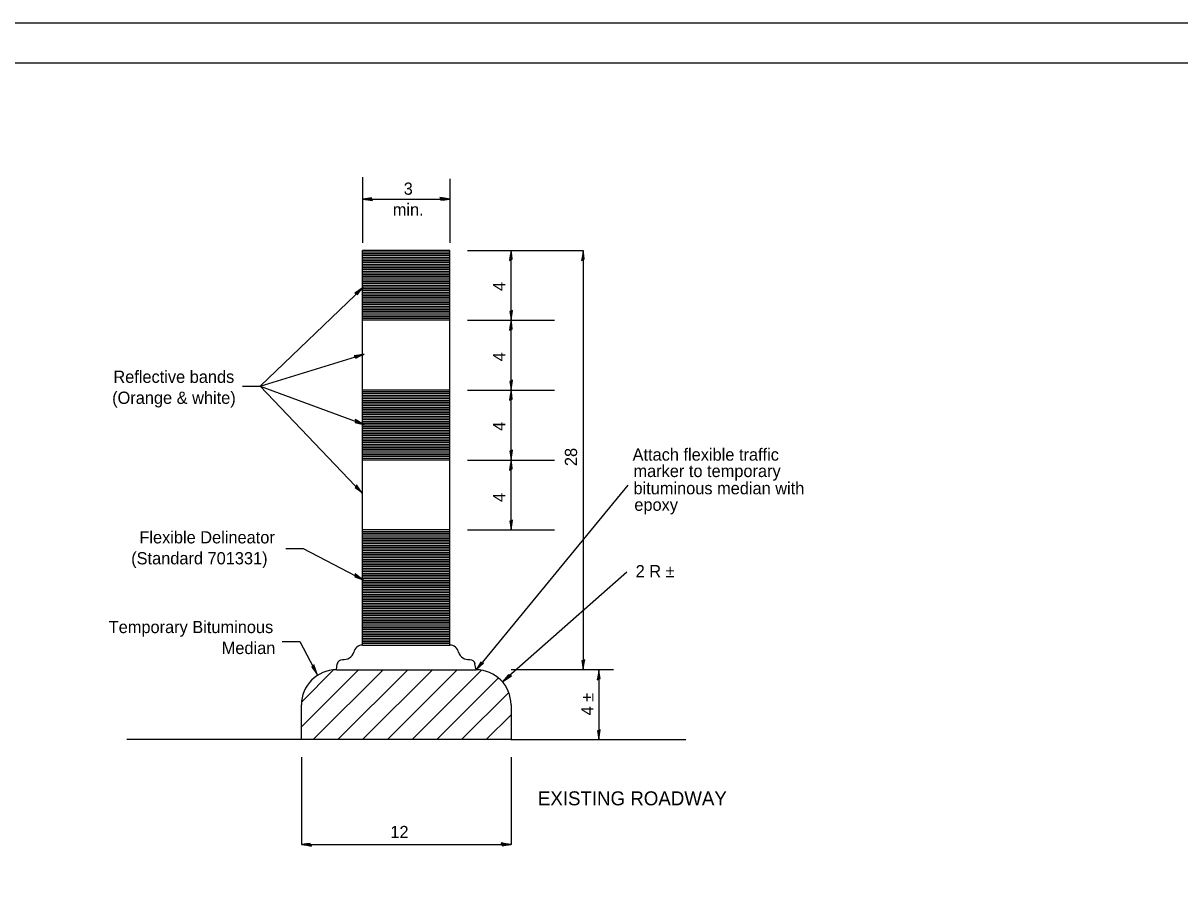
# Model space of a CAD drawing. Extents: x 0 to 2.83, y 0 to 1.83.
# Drawn here: x 0.991 to 2.205, y 0.917 to 1.833 of the extents above; entities that cross this region are included whole.
import ezdxf

# ---------------------------------------------------------------- set-up
doc = ezdxf.new("R2010")
doc.units = 0
for name, color, linetype in [('RD_Pr_Roadway_Dimensions', 7, 'Continuous'), ('RD_Pr_Roadway_Notes', 7, 'Continuous'), ('SH_General_Details', 7, 'Continuous'), ('SH_Printer_Plotting_Border', 7, 'Continuous')]:
    doc.layers.add(name, color=color, linetype=linetype)

msp = doc.modelspace()

# ---------------------------------------------------------------- linework, layer by layer
at = {"layer": 'RD_Pr_Roadway_Dimensions'}
for p, q in [((1.3476, 1.6716), (1.3476, 1.603)), ((1.4391, 1.6699), (1.4391, 1.603)), ((1.3476, 1.6488), (1.4391, 1.6488)), ((1.4575, 1.5949), (1.5789, 1.5949)), ((1.5033, 1.5216), (1.5033, 1.5949)), ((1.5789, 1.5949), (1.5789, 1.1549)), ((1.4575, 1.5216), (1.5491, 1.5216)), ((1.5033, 1.4482), (1.5033, 1.5216)), ((1.4575, 1.4482), (1.5491, 1.4482)), ((1.5033, 1.3749), (1.5033, 1.4482)), ((1.4575, 1.3749), (1.5491, 1.3749)), ((1.5033, 1.3016), (1.5033, 1.3749)), ((1.4575, 1.3016), (1.5491, 1.3016)), ((1.6108, 1.1549), (1.5033, 1.1549)), ((1.5954, 1.1549), (1.5954, 1.0816)), ((1.2833, 1.0632), (1.2833, 0.9716)), ((1.5033, 1.0632), (1.5033, 0.9716)), ((1.2833, 0.9716), (1.5033, 0.9716))]:
    msp.add_line(p, q, dxfattribs=at)
for points in [[(1.3572, 1.6486), (1.3569, 1.6501), (1.3528, 1.6495), (1.3476, 1.6488), (1.3532, 1.648), (1.3581, 1.6472), (1.3572, 1.6486), (1.3568, 1.6496), (1.3511, 1.6488), (1.3573, 1.6477), (1.3564, 1.6489), (1.3538, 1.6487), (1.3563, 1.6484)], [(1.4295, 1.6489), (1.4298, 1.6475), (1.4339, 1.6481), (1.4391, 1.6488), (1.4335, 1.6496), (1.4286, 1.6504), (1.4295, 1.6489), (1.4299, 1.648), (1.4356, 1.6488), (1.4294, 1.6499), (1.4303, 1.6487), (1.4329, 1.6488), (1.4304, 1.6492)], [(1.5031, 1.5852), (1.5046, 1.5856), (1.504, 1.5896), (1.5033, 1.5949), (1.5025, 1.5893), (1.5017, 1.5844), (1.5031, 1.5852), (1.5041, 1.5857), (1.5033, 1.5914), (1.5022, 1.5851), (1.5034, 1.5861), (1.5032, 1.5887), (1.5029, 1.5862)], [(1.5788, 1.5852), (1.5802, 1.5856), (1.5796, 1.5896), (1.5789, 1.5949), (1.5782, 1.5893), (1.5773, 1.5844), (1.5788, 1.5852), (1.5797, 1.5857), (1.5789, 1.5914), (1.5778, 1.5851), (1.5791, 1.5861), (1.5789, 1.5887), (1.5785, 1.5862)], [(1.5034, 1.5312), (1.502, 1.5309), (1.5026, 1.5268), (1.5033, 1.5216), (1.5041, 1.5271), (1.5049, 1.532), (1.5034, 1.5312), (1.5025, 1.5308), (1.5033, 1.5251), (1.5044, 1.5313), (1.5032, 1.5304), (1.5033, 1.5278), (1.5037, 1.5303)], [(1.5031, 1.5119), (1.5046, 1.5122), (1.504, 1.5163), (1.5033, 1.5216), (1.5025, 1.516), (1.5017, 1.5111), (1.5031, 1.5119), (1.5041, 1.5123), (1.5033, 1.518), (1.5022, 1.5118), (1.5034, 1.5127), (1.5032, 1.5153), (1.5029, 1.5128)], [(1.5034, 1.4579), (1.502, 1.4575), (1.5026, 1.4535), (1.5033, 1.4482), (1.5041, 1.4538), (1.5049, 1.4587), (1.5034, 1.4579), (1.5025, 1.4574), (1.5033, 1.4517), (1.5044, 1.458), (1.5032, 1.457), (1.5033, 1.4544), (1.5037, 1.4569)], [(1.5031, 1.4386), (1.5046, 1.4389), (1.504, 1.443), (1.5033, 1.4482), (1.5025, 1.4426), (1.5017, 1.4377), (1.5031, 1.4386), (1.5041, 1.439), (1.5033, 1.4447), (1.5022, 1.4385), (1.5034, 1.4394), (1.5032, 1.442), (1.5029, 1.4395)], [(1.5034, 1.3845), (1.502, 1.3842), (1.5026, 1.3801), (1.5033, 1.3749), (1.5041, 1.3805), (1.5049, 1.3854), (1.5034, 1.3845), (1.5025, 1.3841), (1.5033, 1.3784), (1.5044, 1.3846), (1.5032, 1.3837), (1.5033, 1.3811), (1.5037, 1.3836)], [(1.5031, 1.3652), (1.5046, 1.3656), (1.504, 1.3696), (1.5033, 1.3749), (1.5025, 1.3693), (1.5017, 1.3644), (1.5031, 1.3652), (1.5041, 1.3657), (1.5033, 1.3714), (1.5022, 1.3651), (1.5034, 1.3661), (1.5032, 1.3687), (1.5029, 1.3662)], [(1.5034, 1.3112), (1.502, 1.3109), (1.5026, 1.3068), (1.5033, 1.3016), (1.5041, 1.3071), (1.5049, 1.312), (1.5034, 1.3112), (1.5025, 1.3108), (1.5033, 1.3051), (1.5044, 1.3113), (1.5032, 1.3104), (1.5033, 1.3078), (1.5037, 1.3103)], [(1.5791, 1.1645), (1.5776, 1.1642), (1.5783, 1.1601), (1.5789, 1.1549), (1.5797, 1.1605), (1.5806, 1.1654), (1.5791, 1.1645), (1.5781, 1.1641), (1.5789, 1.1584), (1.58, 1.1646), (1.5788, 1.1637), (1.579, 1.1611), (1.5794, 1.1636)], [(1.5952, 1.1452), (1.5967, 1.1456), (1.5961, 1.1496), (1.5954, 1.1549), (1.5946, 1.1493), (1.5938, 1.1444), (1.5952, 1.1452), (1.5962, 1.1457), (1.5954, 1.1514), (1.5943, 1.1451), (1.5955, 1.1461), (1.5953, 1.1487), (1.595, 1.1462)], [(1.5955, 1.0912), (1.5941, 1.0909), (1.5947, 1.0868), (1.5954, 1.0816), (1.5962, 1.0871), (1.597, 1.092), (1.5955, 1.0912), (1.5946, 1.0908), (1.5954, 1.0851), (1.5965, 1.0913), (1.5953, 1.0904), (1.5954, 1.0878), (1.5958, 1.0903)], [(1.2929, 0.9714), (1.2926, 0.9728), (1.2885, 0.9722), (1.2833, 0.9716), (1.2889, 0.9708), (1.2938, 0.9699), (1.2929, 0.9714), (1.2925, 0.9724), (1.2868, 0.9715), (1.293, 0.9705), (1.2921, 0.9717), (1.2895, 0.9715), (1.292, 0.9711)], [(1.4936, 0.9717), (1.494, 0.9703), (1.498, 0.9709), (1.5033, 0.9716), (1.4977, 0.9723), (1.4928, 0.9732), (1.4936, 0.9717), (1.4941, 0.9707), (1.4998, 0.9716), (1.4935, 0.9727), (1.4945, 0.9714), (1.4971, 0.9716), (1.4946, 0.972)]]:
    msp.add_lwpolyline(points, dxfattribs=at)
at = {"layer": 'RD_Pr_Roadway_Notes'}
for p, q in [((1.2399, 1.4523), (1.3482, 1.5561)), ((1.2399, 1.4523), (1.3491, 1.486)), ((1.2216, 1.4523), (1.2399, 1.4523)), ((1.2399, 1.4523), (1.3472, 1.3403)), ((1.2399, 1.4523), (1.3491, 1.4122)), ((1.6259, 1.3485), (1.4666, 1.1549)), ((1.267, 1.282), (1.2853, 1.282)), ((1.2853, 1.282), (1.3482, 1.2492)), ((1.625, 1.2574), (1.4948, 1.1427)), ((1.2633, 1.1846), (1.2817, 1.1846)), ((1.2817, 1.1846), (1.2999, 1.15))]:
    msp.add_line(p, q, dxfattribs=at)
for points in [[(1.3411, 1.5495), (1.3423, 1.5487), (1.3448, 1.552), (1.3482, 1.5561), (1.3436, 1.5528), (1.3394, 1.55), (1.3411, 1.5495), (1.3421, 1.5491), (1.3456, 1.5537), (1.3404, 1.5501), (1.3419, 1.5499), (1.3436, 1.5518), (1.3416, 1.5504)], [(1.3398, 1.4833), (1.3405, 1.482), (1.3442, 1.4838), (1.3491, 1.486), (1.3435, 1.4851), (1.3386, 1.4844), (1.3398, 1.4833), (1.3405, 1.4825), (1.3457, 1.4849), (1.3394, 1.4842), (1.3407, 1.4833), (1.3431, 1.4842), (1.3406, 1.4838)], [(1.3401, 1.4157), (1.3399, 1.4142), (1.3439, 1.4134), (1.3491, 1.4122), (1.3441, 1.4149), (1.3398, 1.4174), (1.3401, 1.4157), (1.3401, 1.4146), (1.3458, 1.4134), (1.3403, 1.4166), (1.3407, 1.4151), (1.3433, 1.4144), (1.341, 1.4156)], [(1.3407, 1.3473), (1.3399, 1.3461), (1.3431, 1.3436), (1.3472, 1.3403), (1.3439, 1.3449), (1.3412, 1.349), (1.3407, 1.3473), (1.3403, 1.3464), (1.3448, 1.3428), (1.3413, 1.3481), (1.341, 1.3466), (1.343, 1.3448), (1.3415, 1.3469)], [(1.3397, 1.2538), (1.3393, 1.2524), (1.3432, 1.2511), (1.3482, 1.2492), (1.3435, 1.2525), (1.3396, 1.2555), (1.3397, 1.2538), (1.3396, 1.2528), (1.345, 1.2509), (1.34, 1.2547), (1.3403, 1.2532), (1.3427, 1.2521), (1.3406, 1.2536)], [(1.2955, 1.1586), (1.2944, 1.1576), (1.2969, 1.1543), (1.2999, 1.15), (1.298, 1.1553), (1.2964, 1.16), (1.2955, 1.1586), (1.2949, 1.1577), (1.2983, 1.1531), (1.2963, 1.1591), (1.2957, 1.1577), (1.297, 1.1555), (1.2962, 1.1579)], [(1.4729, 1.1622), (1.4715, 1.1629), (1.4694, 1.1594), (1.4666, 1.1549), (1.4708, 1.1587), (1.4745, 1.162), (1.4729, 1.1622), (1.4718, 1.1625), (1.4689, 1.1576), (1.4737, 1.1617), (1.4721, 1.1618), (1.4706, 1.1597), (1.4725, 1.1613)], [(1.5021, 1.149), (1.5009, 1.1498), (1.4983, 1.1467), (1.4948, 1.1427), (1.4995, 1.1458), (1.5037, 1.1484), (1.5021, 1.149), (1.5011, 1.1494), (1.4974, 1.145), (1.5028, 1.1483), (1.5013, 1.1486), (1.4994, 1.1468), (1.5016, 1.1481)]]:
    msp.add_lwpolyline(points, dxfattribs=at)
at = {"layer": 'SH_General_Details'}
for p, q in [((2.8333, 1.8333), (0, 1.8333)), ((1.3475, 1.1809), (1.3475, 1.5949)), ((1.4391, 1.5949), (1.3475, 1.5949)), ((1.4391, 1.5931), (1.3475, 1.5931)), ((1.4391, 1.5912), (1.3475, 1.5912)), ((1.4391, 1.1809), (1.4391, 1.5949)), ((1.4391, 1.5894), (1.3475, 1.5894)), ((1.4391, 1.5876), (1.3475, 1.5876)), ((1.4391, 1.5857), (1.3475, 1.5857)), ((1.4391, 1.5839), (1.3475, 1.5839)), ((1.4391, 1.5821), (1.3475, 1.5821)), ((1.4391, 1.5802), (1.3475, 1.5802)), ((1.4391, 1.5784), (1.3475, 1.5784)), ((1.4391, 1.5766), (1.3475, 1.5766)), ((1.4391, 1.5747), (1.3475, 1.5747)), ((1.4391, 1.5729), (1.3475, 1.5729)), ((1.4391, 1.5711), (1.3475, 1.5711)), ((1.4391, 1.5692), (1.3475, 1.5692)), ((1.4391, 1.5674), (1.3475, 1.5674)), ((1.4391, 1.5656), (1.3475, 1.5656)), ((1.4391, 1.5637), (1.3475, 1.5637)), ((1.4391, 1.5619), (1.3475, 1.5619)), ((1.4391, 1.5601), (1.3475, 1.5601)), ((1.4391, 1.5582), (1.3475, 1.5582)), ((1.4391, 1.5564), (1.3475, 1.5564)), ((1.4391, 1.5546), (1.3475, 1.5546)), ((1.4391, 1.5527), (1.3475, 1.5527)), ((1.4391, 1.5509), (1.3475, 1.5509)), ((1.4391, 1.5491), (1.3475, 1.5491)), ((1.4391, 1.5472), (1.3475, 1.5472)), ((1.4391, 1.5454), (1.3475, 1.5454)), ((1.4391, 1.5436), (1.3475, 1.5436)), ((1.4391, 1.5417), (1.3475, 1.5417)), ((1.4391, 1.5399), (1.3475, 1.5399)), ((1.4391, 1.5381), (1.3475, 1.5381)), ((1.4391, 1.5362), (1.3475, 1.5362)), ((1.4391, 1.5344), (1.3475, 1.5344)), ((1.4391, 1.5326), (1.3475, 1.5326)), ((1.4391, 1.5307), (1.3475, 1.5307)), ((1.4391, 1.5289), (1.3475, 1.5289)), ((1.4391, 1.5271), (1.3475, 1.5271)), ((1.4391, 1.5252), (1.3475, 1.5252)), ((1.4391, 1.5234), (1.3475, 1.5234)), ((1.4391, 1.5216), (1.3475, 1.5216)), ((1.4391, 1.4482), (1.3475, 1.4482)), ((1.4391, 1.4464), (1.3475, 1.4464)), ((1.4391, 1.4446), (1.3475, 1.4446)), ((1.4391, 1.4427), (1.3475, 1.4427)), ((1.4391, 1.4409), (1.3475, 1.4409)), ((1.4391, 1.4391), (1.3475, 1.4391)), ((1.4391, 1.4372), (1.3475, 1.4372)), ((1.4391, 1.4354), (1.3475, 1.4354)), ((1.4391, 1.4336), (1.3475, 1.4336)), ((1.4391, 1.4317), (1.3475, 1.4317)), ((1.4391, 1.4299), (1.3475, 1.4299)), ((1.4391, 1.4281), (1.3475, 1.4281)), ((1.4391, 1.4262), (1.3475, 1.4262)), ((1.4391, 1.4244), (1.3475, 1.4244)), ((1.4391, 1.4226), (1.3475, 1.4226)), ((1.4391, 1.4207), (1.3475, 1.4207)), ((1.4391, 1.4189), (1.3475, 1.4189)), ((1.4391, 1.4171), (1.3475, 1.4171)), ((1.4391, 1.4152), (1.3475, 1.4152)), ((1.4391, 1.4134), (1.3475, 1.4134)), ((1.4391, 1.4116), (1.3475, 1.4116)), ((1.4391, 1.4097), (1.3475, 1.4097)), ((1.4391, 1.4079), (1.3475, 1.4079)), ((1.4391, 1.4061), (1.3475, 1.4061)), ((1.4391, 1.4042), (1.3475, 1.4042)), ((1.4391, 1.4024), (1.3475, 1.4024)), ((1.4391, 1.4006), (1.3475, 1.4006)), ((1.4391, 1.3987), (1.3475, 1.3987)), ((1.4391, 1.3969), (1.3475, 1.3969)), ((1.4391, 1.3951), (1.3475, 1.3951)), ((1.4391, 1.3932), (1.3475, 1.3932)), ((1.4391, 1.3914), (1.3475, 1.3914)), ((1.4391, 1.3896), (1.3475, 1.3896)), ((1.4391, 1.3877), (1.3475, 1.3877)), ((1.4391, 1.3859), (1.3475, 1.3859)), ((1.4391, 1.3841), (1.3475, 1.3841)), ((1.4391, 1.3822), (1.3475, 1.3822)), ((1.4391, 1.3804), (1.3475, 1.3804)), ((1.4391, 1.3786), (1.3475, 1.3786)), ((1.4391, 1.3767), (1.3475, 1.3767)), ((1.4391, 1.3749), (1.3475, 1.3749)), ((1.4391, 1.3016), (1.3475, 1.3016)), ((1.4391, 1.2997), (1.3475, 1.2997)), ((1.4391, 1.2979), (1.3475, 1.2979)), ((1.4391, 1.2961), (1.3475, 1.2961)), ((1.4391, 1.2942), (1.3475, 1.2942)), ((1.4391, 1.2924), (1.3475, 1.2924)), ((1.4391, 1.2906), (1.3475, 1.2906)), ((1.4391, 1.2887), (1.3475, 1.2887)), ((1.4391, 1.2869), (1.3475, 1.2869)), ((1.4391, 1.2851), (1.3475, 1.2851)), ((1.4391, 1.2832), (1.3475, 1.2832)), ((1.4391, 1.2814), (1.3475, 1.2814)), ((1.4391, 1.2796), (1.3475, 1.2796)), ((1.4391, 1.2777), (1.3475, 1.2777)), ((1.4391, 1.2759), (1.3475, 1.2759)), ((1.4391, 1.2741), (1.3475, 1.2741)), ((1.4391, 1.2722), (1.3475, 1.2722)), ((1.4391, 1.2704), (1.3475, 1.2704)), ((1.4391, 1.2686), (1.3475, 1.2686)), ((1.4391, 1.2667), (1.3475, 1.2667)), ((1.4391, 1.2649), (1.3475, 1.2649)), ((1.4391, 1.2631), (1.3475, 1.2631)), ((1.4391, 1.2612), (1.3475, 1.2612)), ((1.4391, 1.2594), (1.3475, 1.2594)), ((1.4391, 1.2576), (1.3475, 1.2576)), ((1.4391, 1.2557), (1.3475, 1.2557)), ((1.4391, 1.2539), (1.3475, 1.2539)), ((1.4391, 1.2521), (1.3475, 1.2521)), ((1.4391, 1.2502), (1.3475, 1.2502)), ((1.4391, 1.2484), (1.3475, 1.2484)), ((1.4391, 1.2466), (1.3475, 1.2466)), ((1.4391, 1.2447), (1.3475, 1.2447)), ((1.4391, 1.2429), (1.3475, 1.2429)), ((1.4391, 1.2411), (1.3475, 1.2411)), ((1.4391, 1.2392), (1.3475, 1.2392)), ((1.4391, 1.2374), (1.3475, 1.2374)), ((1.4391, 1.2356), (1.3475, 1.2356)), ((1.4391, 1.2337), (1.3475, 1.2337)), ((1.4391, 1.2319), (1.3475, 1.2319)), ((1.4391, 1.2301), (1.3475, 1.2301)), ((1.4391, 1.2282), (1.3475, 1.2282)), ((1.4391, 1.2264), (1.3475, 1.2264)), ((1.4391, 1.2246), (1.3475, 1.2246)), ((1.4391, 1.2227), (1.3475, 1.2227)), ((1.4391, 1.2209), (1.3475, 1.2209)), ((1.4391, 1.2191), (1.3475, 1.2191)), ((1.4391, 1.2172), (1.3475, 1.2172)), ((1.4391, 1.2154), (1.3475, 1.2154)), ((1.4391, 1.2136), (1.3475, 1.2136)), ((1.4391, 1.2117), (1.3475, 1.2117)), ((1.4391, 1.2099), (1.3475, 1.2099)), ((1.4391, 1.2081), (1.3475, 1.2081)), ((1.4391, 1.2062), (1.3475, 1.2062)), ((1.4391, 1.2044), (1.3475, 1.2044)), ((1.4391, 1.2026), (1.3475, 1.2026)), ((1.4391, 1.2007), (1.3475, 1.2007)), ((1.4391, 1.1989), (1.3475, 1.1989)), ((1.4391, 1.1971), (1.3475, 1.1971)), ((1.4391, 1.1952), (1.3475, 1.1952)), ((1.4391, 1.1934), (1.3475, 1.1934)), ((1.4391, 1.1916), (1.3475, 1.1916)), ((1.4391, 1.1897), (1.3475, 1.1897)), ((1.4391, 1.1879), (1.3475, 1.1879)), ((1.4391, 1.1861), (1.3475, 1.1861)), ((1.4391, 1.1842), (1.3475, 1.1842)), ((1.4391, 1.1824), (1.3475, 1.1824)), ((1.3475, 1.1809), (1.4391, 1.1809)), ((1.32, 1.1549), (1.321, 1.161)), ((1.32, 1.1549), (1.4666, 1.1549)), ((1.4666, 1.1549), (1.4655, 1.161)), ((1.2833, 1.0816), (1.2833, 1.1182)), ((1.5033, 1.1182), (1.5033, 1.0816)), ((1.2833, 1.0816), (1.1, 1.0816)), ((1.5033, 1.0816), (1.2833, 1.0816)), ((1.5033, 1.0816), (1.6866, 1.0816))]:
    msp.add_line(p, q, dxfattribs=at)
msp.add_lwpolyline([(0.1667, 1.7917), (2.7917, 1.7917), (2.7917, 0.0417), (0.1667, 0.0417)], close=True, dxfattribs=at)
for points in [[(1.2833, 1.095), (1.3432, 1.1549)], [(1.2834, 1.1211), (1.3171, 1.1548)], [(1.2957, 1.0816), (1.3691, 1.1549)], [(1.3217, 1.0816), (1.395, 1.1549)], [(1.3476, 1.0816), (1.4209, 1.1549)], [(1.3735, 1.0816), (1.4469, 1.1549)], [(1.3995, 1.0816), (1.4723, 1.1544)], [(1.4254, 1.0816), (1.4902, 1.1463)], [(1.4513, 1.0816), (1.5009, 1.1312)], [(1.4772, 1.0816), (1.5033, 1.1076)], [(1.5032, 1.0816), (1.5033, 1.0817)]]:
    msp.add_lwpolyline(points, dxfattribs=at)
for centre, radius, start, end in [((1.3474, 1.1717), 0.00917, 90, 169.9965), ((1.4391, 1.1717), 0.00917, 10.0785, 90), ((1.3264, 1.16), 0.0055, 90, 169.9821), ((1.3272, 1.1774), 0.0119, 266.1286, 339.9825), ((1.4593, 1.1774), 0.0119, 200.0175, 273.8714), ((1.4601, 1.16), 0.0055, 10.0179, 90), ((1.32, 1.1182), 0.0367, 90, 180), ((1.4666, 1.1182), 0.0367, 0, 90)]:
    msp.add_arc(centre, radius, start, end, dxfattribs=at)
at = {"layer": 'SH_Printer_Plotting_Border'}
msp.add_lwpolyline([(0, 0), (2.8333, 0), (2.8333, 1.8333), (0, 1.8333)], close=True, dxfattribs=at)

# ---------------------------------------------------------------- texts
at = {"layer": 'RD_Pr_Roadway_Dimensions'}
for s, height, p in [('3', 0.0128, (1.3907, 1.6533)), ('min.', 0.01283, (1.3792, 1.6313)), ('12', 0.01283, (1.3767, 0.9783))]:
    msp.add_text(s, height=height, dxfattribs=at).set_placement(p)
for s, height, p in [('4', 0.0128, (1.4972, 1.5523)), ('4', 0.0128, (1.4972, 1.4785)), ('4', 0.0128, (1.4972, 1.4056)), ('28', 0.01283, (1.5726, 1.3686)), ('4', 0.0128, (1.4972, 1.3309)), ('4 ±', 0.01283, (1.5898, 1.107))]:
    msp.add_text(s, height=height, rotation=90, dxfattribs=at).set_placement(p)
at = {"layer": 'RD_Pr_Roadway_Notes'}
for s, height, p in [('Reflective bands', 0.012833, (1.086, 1.4559)), ('(Orange & white)', 0.012833, (1.0847, 1.4339)), ('Attach flexible traffic', 0.012833, (1.6309, 1.3743)), ('marker to temporary', 0.012833, (1.6318, 1.3571)), ('bituminous median with', 0.012833, (1.6318, 1.339)), ('epoxy', 0.01283, (1.6327, 1.3217)), ('Flexible Delineator', 0.012833, (1.1133, 1.2875)), ('(Standard 701331)', 0.012833, (1.1047, 1.2655)), ('2 R ±', 0.01283, (1.6341, 1.2519)), ('Temporary Bituminous', 0.012833, (1.0811, 1.1934)), ('Median', 0.01283, (1.1997, 1.1714)), ('EXISTING ROADWAY', 0.014665, (1.5315, 1.0127))]:
    msp.add_text(s, height=height, dxfattribs=at).set_placement(p)

doc.saveas('drawing.dxf')
